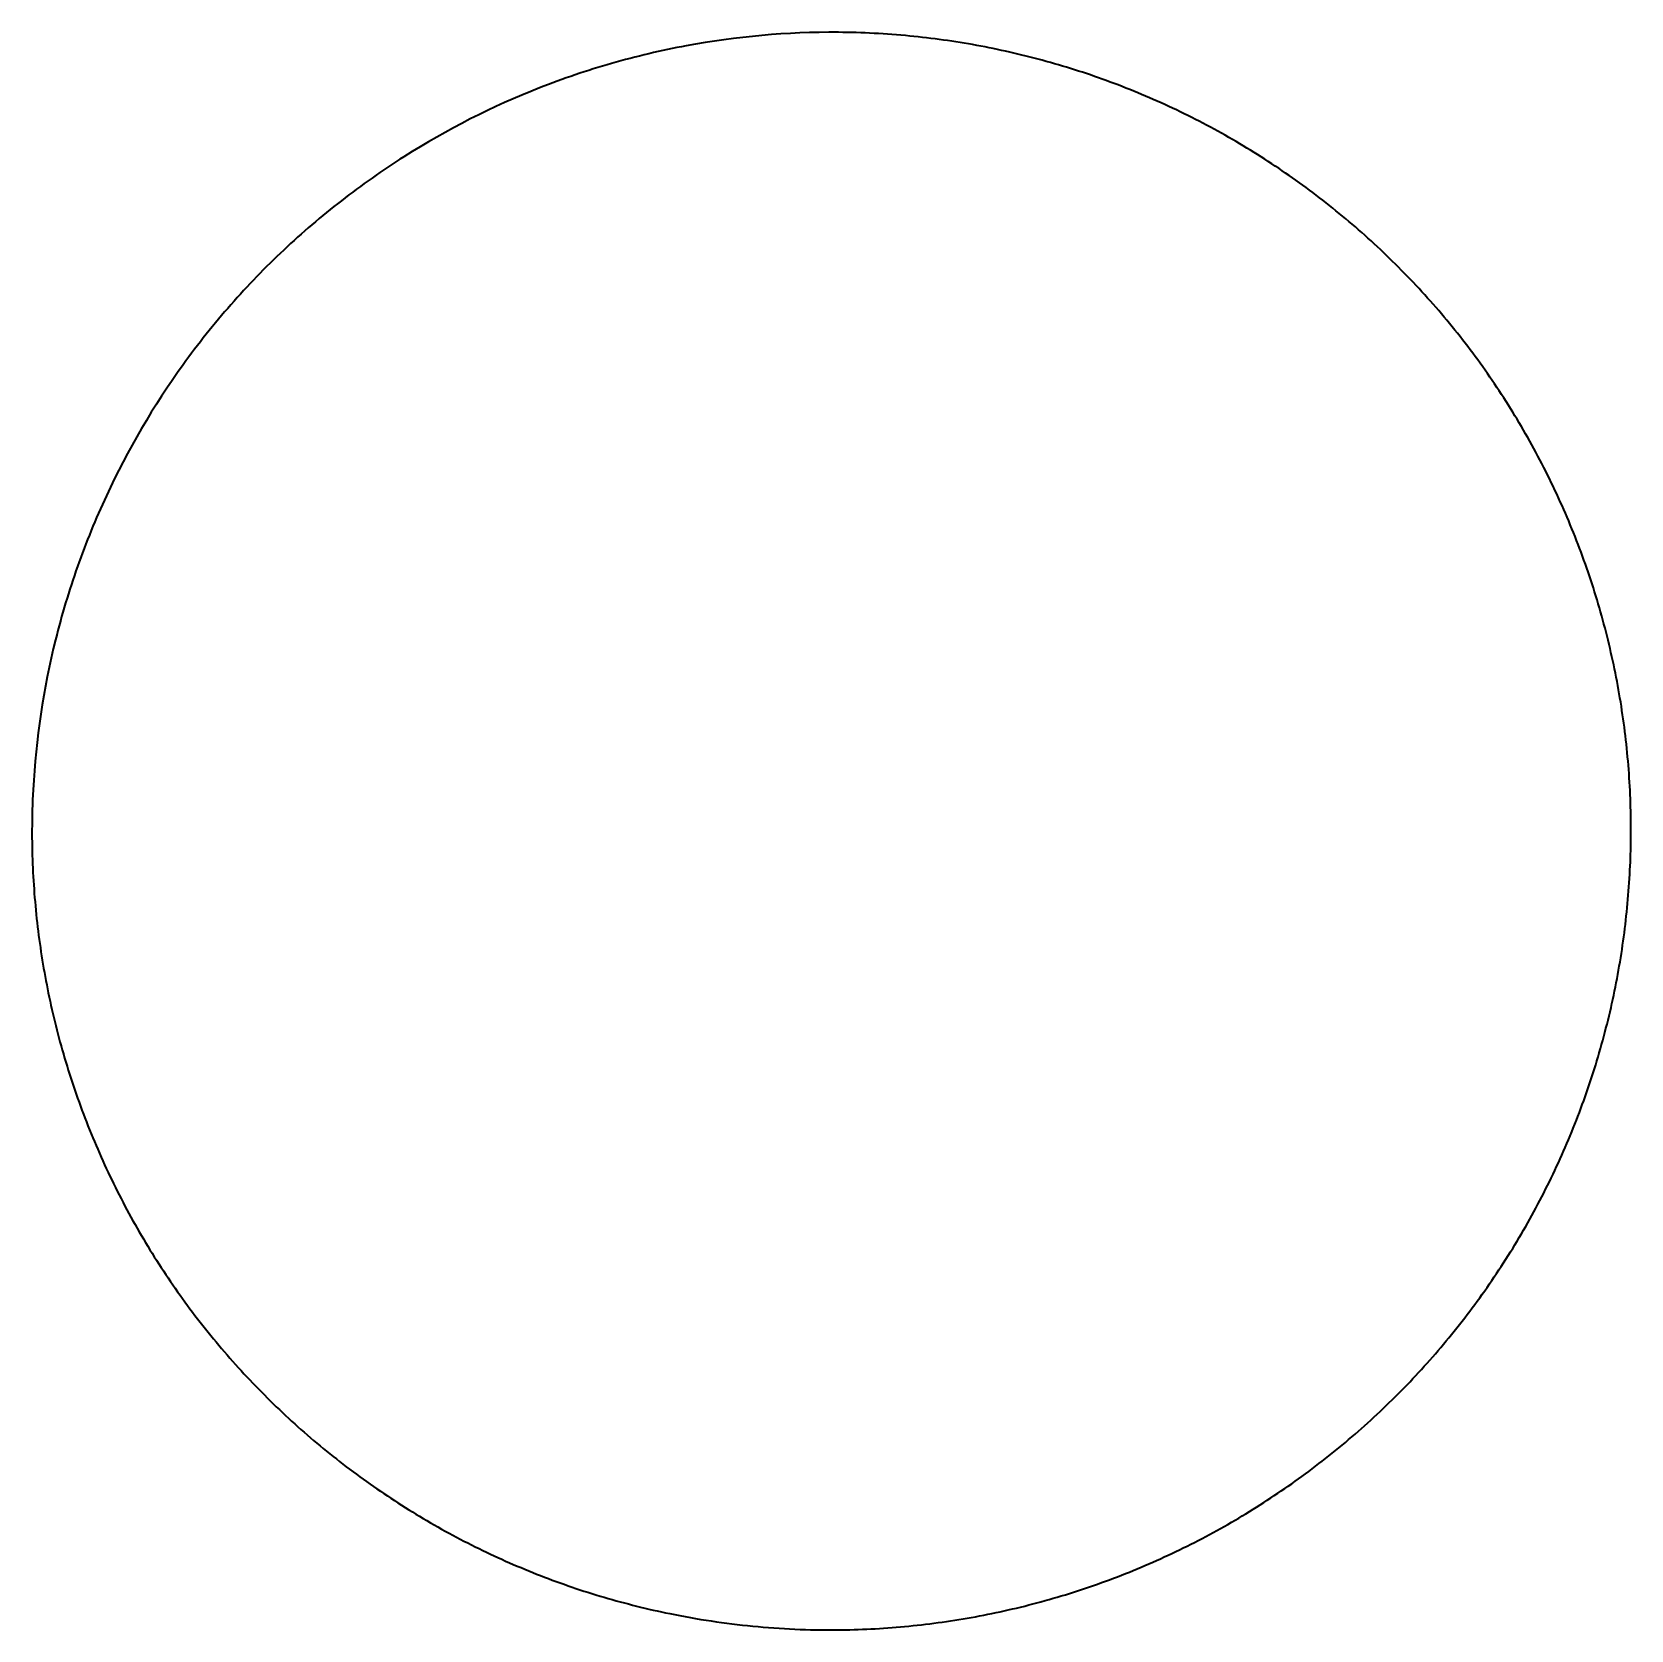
# Model space of a CAD drawing. Header units: millimetres. Extents: x 0 to 2526, y -1017 to 790.
# Drawn here: x 1157.87 to 1194.87, y -696.91 to -659.93 of the extents above; entities that cross this region are included whole.
import ezdxf

# ---------------------------------------------------------------- set-up
doc = ezdxf.new("R2010")
doc.units = ezdxf.units.MM
doc.layers.add('Blocks', color=7, linetype='Continuous')
doc.layers.add('Blocks$Inner', color=7, linetype='Continuous', lineweight=25, true_color=0x007f00)
doc.layers.add('Blocks$Outline', color=7, linetype='Continuous', lineweight=35, true_color=0xff3f3f)

# ---------------------------------------------------------------- blocks, each defined once
blk = doc.blocks.new('Balcony Dining Bench w Arm Top')
at = {"layer": 'Blocks$Inner'}
blk.add_line((328.698, 405.669), (328.609, 405.67), dxfattribs=at)
for points, knots in [([(328.609, 405.67), (328.358, 405.67), (328.106, 405.665), (327.598, 405.646), (327.335, 405.63), (326.82, 405.588), (326.554, 405.56), (326.041, 405.497), (325.777, 405.458), (325.267, 405.372), (325.009, 405.323), (324.503, 405.216), (324.25, 405.157), (323.749, 405.029), (323.5, 404.96), (323.005, 404.811), (322.759, 404.731), (322.271, 404.561), (322.027, 404.471), (321.546, 404.28), (321.304, 404.179), (320.832, 403.968), (320.59, 403.855), (320.128, 403.625), (319.891, 403.501), (319.439, 403.251), (319.211, 403.119), (318.77, 402.851), (318.55, 402.711), (318.12, 402.425), (317.908, 402.277), (317.491, 401.972), (317.285, 401.815), (316.881, 401.493), (316.681, 401.327), (316.29, 400.989), (316.095, 400.812), (315.72, 400.458), (315.53, 400.27), (315.169, 399.9), (314.987, 399.704), (314.643, 399.319), (314.472, 399.119), (314.144, 398.719), (313.983, 398.515), (313.672, 398.102), (313.521, 397.892), (313.228, 397.466), (313.086, 397.25), (312.811, 396.812), (312.677, 396.589), (312.421, 396.139), (312.295, 395.908), (312.058, 395.449), (311.941, 395.209), (311.723, 394.74), (311.616, 394.495), (311.418, 394.017), (311.323, 393.771), (311.146, 393.285), (311.062, 393.039), (310.906, 392.545), (310.833, 392.297), (310.697, 391.797), (310.634, 391.546), (310.52, 391.041), (310.467, 390.786), (310.374, 390.277), (310.332, 390.017), (310.26, 389.505), (310.229, 389.239), (310.204, 388.982)], [29.195049, 29.195049, 29.195049, 29.195049, 29.950429, 29.950429, 30.730645, 30.730645, 31.510861, 31.510861, 32.290911, 32.290911, 33.070961, 33.070961, 33.851011, 33.851011, 34.631061, 34.631061, 35.411111, 35.411111, 36.191161, 36.191161, 36.971211, 36.971211, 37.751261, 37.751261, 38.531419, 38.531419, 39.311576, 39.311576, 40.091733, 40.091733, 40.871891, 40.871891, 41.652048, 41.652048, 42.432205, 42.432205, 43.212363, 43.212363, 43.99252, 43.99252, 44.773054, 44.773054, 45.553587, 45.553587, 46.334121, 46.334121, 47.114654, 47.114654, 47.895188, 47.895188, 48.675722, 48.675722, 49.456255, 49.456255, 50.236789, 50.236789, 51.017785, 51.017785, 51.798781, 51.798781, 52.579777, 52.579777, 53.360773, 53.360773, 54.141769, 54.141769, 54.922765, 54.922765, 55.703761, 55.703761, 56.484758, 56.484758, 56.484758, 56.484758]), ([(347, 385.35), (347.032, 385.671), (347.055, 386.001), (347.069, 386.323), (347.084, 386.644), (347.09, 386.977), (347.087, 387.299), (347.085, 387.558), (347.077, 387.825), (347.064, 388.084), (347.051, 388.343), (347.032, 388.606), (347.008, 388.863), (346.984, 389.121), (346.954, 389.38), (346.919, 389.637), (346.885, 389.894), (346.844, 390.15), (346.799, 390.405), (346.753, 390.66), (346.702, 390.914), (346.646, 391.167), (346.59, 391.42), (346.528, 391.673), (346.461, 391.923), (346.394, 392.174), (346.321, 392.427), (346.243, 392.674), (346.166, 392.921), (346.081, 393.175), (345.993, 393.419), (345.905, 393.663), (345.809, 393.913), (345.711, 394.153), (345.613, 394.393), (345.508, 394.634), (345.4, 394.87), (345.292, 395.105), (345.179, 395.34), (345.061, 395.571), (344.943, 395.802), (344.82, 396.03), (344.693, 396.256), (344.565, 396.482), (344.433, 396.705), (344.296, 396.925), (344.16, 397.145), (344.017, 397.363), (343.871, 397.578), (343.726, 397.792), (343.573, 398.006), (343.418, 398.214), (343.263, 398.422), (343.098, 398.633), (342.935, 398.834), (342.772, 399.036), (342.598, 399.24), (342.426, 399.434), (342.255, 399.627), (342.076, 399.821), (341.896, 400.007), (341.716, 400.194), (341.531, 400.378), (341.344, 400.557), (341.156, 400.735), (340.965, 400.91), (340.77, 401.081), (340.575, 401.252), (340.377, 401.419), (340.175, 401.581), (339.973, 401.743), (339.766, 401.902), (339.558, 402.056), (339.35, 402.21), (339.134, 402.362), (338.92, 402.507), (338.705, 402.652), (338.48, 402.797), (338.259, 402.932), (338.039, 403.068), (337.808, 403.203), (337.582, 403.329), (337.356, 403.455), (337.123, 403.578), (336.892, 403.695), (336.66, 403.811), (336.425, 403.923), (336.189, 404.03), (335.954, 404.136), (335.715, 404.238), (335.475, 404.335), (335.235, 404.431), (334.993, 404.523), (334.749, 404.609), (334.505, 404.695), (334.258, 404.777), (334.01, 404.853), (333.763, 404.929), (333.51, 405.001), (333.26, 405.067), (333.009, 405.132), (332.749, 405.195), (332.496, 405.25), (332.244, 405.304), (331.981, 405.355), (331.727, 405.4), (331.472, 405.444), (331.212, 405.483), (330.955, 405.516), (330.699, 405.549), (330.44, 405.577), (330.183, 405.6), (329.925, 405.622), (329.667, 405.639), (329.409, 405.651), (329.172, 405.662), (328.935, 405.668), (328.698, 405.669)], [114.665066, 114.665066, 114.665066, 114.665066, 115.641862, 115.641862, 115.641862, 116.619058, 116.619058, 116.619058, 117.405266, 117.405266, 117.405266, 118.187257, 118.187257, 118.187257, 118.966472, 118.966472, 118.966472, 119.744308, 119.744308, 119.744308, 120.522138, 120.522138, 120.522138, 121.301336, 121.301336, 121.301336, 122.083299, 122.083299, 122.083299, 122.869467, 122.869467, 122.869467, 123.655634, 123.655634, 123.655634, 124.437573, 124.437573, 124.437573, 125.216727, 125.216727, 125.216727, 125.994492, 125.994492, 125.994492, 126.772243, 126.772243, 126.772243, 127.551355, 127.551355, 127.551355, 128.333226, 128.333226, 128.333226, 129.119296, 129.119296, 129.119296, 129.905195, 129.905195, 129.905195, 130.68686, 130.68686, 130.68686, 131.465734, 131.465734, 131.465734, 132.243213, 132.243213, 132.243213, 133.020675, 133.020675, 133.020675, 133.799493, 133.799493, 133.799493, 134.581066, 134.581066, 134.581066, 135.366837, 135.366837, 135.366837, 136.152287, 136.152287, 136.152287, 136.933505, 136.933505, 136.933505, 137.711933, 137.711933, 137.711933, 138.488968, 138.488968, 138.488968, 139.265986, 139.265986, 139.265986, 140.044363, 140.044363, 140.044363, 140.825497, 140.825497, 140.825497, 141.610831, 141.610831, 141.610831, 142.395845, 142.395845, 142.395845, 143.176636, 143.176636, 143.176636, 143.954647, 143.954647, 143.954647, 144.731276, 144.731276, 144.731276, 145.443186, 145.443186, 145.443186, 145.443186]), ([(310.118, 387.329), (310.11, 386.142), (310.215, 384.969), (310.539, 383.229), (310.675, 382.649), (311.001, 381.515), (311.19, 380.959), (311.833, 379.325), (312.363, 378.278), (313.314, 376.778), (313.655, 376.293), (314.376, 375.365), (314.757, 374.92), (315.559, 374.068), (315.981, 373.66), (316.865, 372.884), (317.33, 372.513), (318.769, 371.475), (319.78, 370.884), (321.374, 370.144), (321.919, 369.922), (323.035, 369.527), (323.603, 369.357), (325.314, 368.932), (326.471, 368.759), (327.954, 368.68), (328.266, 368.671), (328.577, 368.67)], [58.143146, 58.143146, 58.143146, 58.143146, 61.676999, 61.676999, 63.443925, 63.443925, 65.210852, 65.210852, 68.744704, 68.744704, 70.511631, 70.511631, 72.278557, 72.278557, 74.045484, 74.045484, 75.81241, 75.81241, 79.346263, 79.346263, 81.11319, 81.11319, 82.880116, 82.880116, 86.413969, 86.413969, 87.345631, 87.345631, 87.345631, 87.345631]), ([(328.709, 368.67), (328.796, 368.67), (328.883, 368.671), (328.969, 368.673), (329.228, 368.678), (329.494, 368.688), (329.752, 368.704), (330.01, 368.72), (330.272, 368.741), (330.529, 368.768), (330.786, 368.794), (331.044, 368.826), (331.299, 368.864), (331.555, 368.901), (331.81, 368.944), (332.063, 368.992), (332.317, 369.04), (332.57, 369.093), (332.821, 369.152), (333.073, 369.21), (333.325, 369.275), (333.573, 369.344), (333.822, 369.413), (334.074, 369.489), (334.319, 369.568), (334.565, 369.648), (334.817, 369.736), (335.059, 369.825), (335.301, 369.915), (335.549, 370.014), (335.787, 370.114), (336.025, 370.214), (336.265, 370.321), (336.499, 370.431), (336.732, 370.541), (336.965, 370.657), (337.194, 370.777), (337.422, 370.897), (337.649, 371.021), (337.872, 371.151), (338.096, 371.28), (338.317, 371.414), (338.535, 371.553), (338.752, 371.692), (338.969, 371.836), (339.181, 371.983), (339.392, 372.131), (339.605, 372.286), (339.81, 372.442), (340.015, 372.599), (340.224, 372.765), (340.423, 372.93), (340.622, 373.095), (340.823, 373.27), (341.015, 373.443), (341.206, 373.617), (341.397, 373.797), (341.581, 373.979), (341.765, 374.16), (341.947, 374.346), (342.123, 374.535), (342.299, 374.724), (342.472, 374.917), (342.64, 375.113), (342.808, 375.31), (342.972, 375.51), (343.132, 375.713), (343.292, 375.916), (343.448, 376.124), (343.599, 376.333), (343.75, 376.543), (343.9, 376.76), (344.042, 376.975), (344.184, 377.191), (344.326, 377.417), (344.459, 377.639), (344.592, 377.861), (344.724, 378.093), (344.848, 378.32), (344.971, 378.548), (345.092, 378.782), (345.205, 379.014), (345.319, 379.246), (345.429, 379.482), (345.532, 379.719), (345.636, 379.956), (345.735, 380.196), (345.829, 380.437), (345.923, 380.678), (346.012, 380.921), (346.095, 381.166), (346.179, 381.411), (346.258, 381.659), (346.331, 381.907), (346.404, 382.155), (346.473, 382.409), (346.536, 382.66), (346.599, 382.911), (346.658, 383.172), (346.71, 383.426), (346.775, 383.741), (346.833, 384.069), (346.881, 384.386), (346.929, 384.704), (346.969, 385.031), (347, 385.35)], [87.476983, 87.476983, 87.476983, 87.476983, 87.737363, 87.737363, 87.737363, 88.522206, 88.522206, 88.522206, 89.302845, 89.302845, 89.302845, 90.080722, 90.080722, 90.080722, 90.857234, 90.857234, 90.857234, 91.633755, 91.633755, 91.633755, 92.411657, 92.411657, 92.411657, 93.192338, 93.192338, 93.192338, 93.977237, 93.977237, 93.977237, 94.762365, 94.762365, 94.762365, 95.543301, 95.543301, 95.543301, 96.321487, 96.321487, 96.321487, 97.098318, 97.098318, 97.098318, 97.875167, 97.875167, 97.875167, 98.653407, 98.653407, 98.653407, 99.434431, 99.434431, 99.434431, 100.219681, 100.219681, 100.219681, 101.005294, 101.005294, 101.005294, 101.786717, 101.786717, 101.786717, 102.56539, 102.56539, 102.56539, 103.342707, 103.342707, 103.342707, 104.120043, 104.120043, 104.120043, 104.898769, 104.898769, 104.898769, 105.680281, 105.680281, 105.680281, 106.466017, 106.466017, 106.466017, 107.252077, 107.252077, 107.252077, 108.033937, 108.033937, 108.033937, 108.813039, 108.813039, 108.813039, 109.590778, 109.590778, 109.590778, 110.368528, 110.368528, 110.368528, 111.147662, 111.147662, 111.147662, 111.929575, 111.929575, 111.929575, 112.715708, 112.715708, 112.715708, 113.692893, 113.692893, 113.692893, 114.665066, 114.665066, 114.665066, 114.665066])]:
    blk.add_open_spline(points, degree=3, knots=knots, dxfattribs=at)
for points in [[(310.204, 388.982), (310.151, 388.433), (310.122, 387.881), (310.118, 387.329)], [(328.577, 368.67), (328.621, 368.67), (328.665, 368.67), (328.709, 368.67)]]:
    blk.add_open_spline(points, degree=3, dxfattribs=at)
at = {"layer": 'Blocks$Outline'}
blk.add_open_spline([(328.609, 405.67), (328.638, 405.67), (328.668, 405.669), (328.698, 405.669), (328.935, 405.668), (329.172, 405.662), (329.409, 405.651), (329.667, 405.639), (329.925, 405.622), (330.183, 405.6), (330.44, 405.577), (330.699, 405.549), (330.955, 405.516), (331.212, 405.483), (331.472, 405.444), (331.727, 405.4), (331.981, 405.355), (332.244, 405.304), (332.496, 405.25), (332.749, 405.195), (333.009, 405.132), (333.26, 405.067), (333.51, 405.001), (333.763, 404.929), (334.01, 404.853), (334.258, 404.777), (334.505, 404.695), (334.749, 404.609), (334.993, 404.523), (335.235, 404.431), (335.475, 404.335), (335.715, 404.238), (335.954, 404.136), (336.189, 404.03), (336.425, 403.923), (336.66, 403.811), (336.892, 403.695), (337.123, 403.578), (337.356, 403.455), (337.582, 403.329), (337.808, 403.203), (338.039, 403.068), (338.259, 402.932), (338.48, 402.797), (338.705, 402.652), (338.92, 402.507), (339.134, 402.362), (339.35, 402.21), (339.558, 402.056), (339.766, 401.902), (339.973, 401.743), (340.175, 401.581), (340.377, 401.419), (340.575, 401.252), (340.77, 401.081), (340.965, 400.91), (341.156, 400.735), (341.344, 400.557), (341.531, 400.378), (341.716, 400.194), (341.896, 400.007), (342.076, 399.821), (342.255, 399.627), (342.426, 399.434), (342.598, 399.24), (342.772, 399.036), (342.935, 398.834), (343.098, 398.633), (343.263, 398.422), (343.418, 398.214), (343.573, 398.006), (343.726, 397.792), (343.871, 397.578), (344.017, 397.363), (344.16, 397.145), (344.296, 396.925), (344.433, 396.705), (344.565, 396.482), (344.693, 396.256), (344.82, 396.03), (344.943, 395.802), (345.061, 395.571), (345.179, 395.34), (345.292, 395.105), (345.4, 394.87), (345.508, 394.634), (345.613, 394.393), (345.711, 394.153), (345.809, 393.913), (345.905, 393.663), (345.993, 393.419), (346.081, 393.175), (346.166, 392.921), (346.243, 392.674), (346.321, 392.427), (346.394, 392.174), (346.461, 391.923), (346.528, 391.673), (346.59, 391.42), (346.646, 391.167), (346.702, 390.914), (346.753, 390.66), (346.799, 390.405), (346.844, 390.15), (346.885, 389.894), (346.919, 389.637), (346.954, 389.38), (346.984, 389.121), (347.008, 388.863), (347.032, 388.606), (347.051, 388.343), (347.064, 388.084), (347.077, 387.825), (347.085, 387.558), (347.087, 387.299), (347.09, 386.977), (347.084, 386.644), (347.069, 386.323), (347.055, 386.001), (347.032, 385.671), (347, 385.35), (346.969, 385.031), (346.929, 384.704), (346.881, 384.386), (346.833, 384.069), (346.775, 383.741), (346.71, 383.426), (346.658, 383.172), (346.599, 382.911), (346.536, 382.66), (346.473, 382.409), (346.404, 382.155), (346.331, 381.907), (346.258, 381.659), (346.179, 381.411), (346.095, 381.166), (346.012, 380.921), (345.923, 380.678), (345.829, 380.437), (345.735, 380.196), (345.636, 379.956), (345.532, 379.719), (345.429, 379.482), (345.319, 379.246), (345.205, 379.014), (345.092, 378.782), (344.971, 378.548), (344.848, 378.32), (344.724, 378.093), (344.592, 377.861), (344.459, 377.639), (344.326, 377.417), (344.184, 377.191), (344.042, 376.975), (343.9, 376.76), (343.75, 376.543), (343.599, 376.333), (343.448, 376.124), (343.292, 375.916), (343.132, 375.713), (342.972, 375.51), (342.808, 375.31), (342.64, 375.113), (342.472, 374.917), (342.299, 374.724), (342.123, 374.535), (341.947, 374.346), (341.765, 374.16), (341.581, 373.979), (341.397, 373.797), (341.206, 373.617), (341.015, 373.443), (340.823, 373.27), (340.622, 373.095), (340.423, 372.93), (340.224, 372.765), (340.015, 372.599), (339.81, 372.442), (339.605, 372.286), (339.392, 372.131), (339.181, 371.983), (338.969, 371.836), (338.752, 371.692), (338.535, 371.553), (338.317, 371.414), (338.096, 371.28), (337.872, 371.151), (337.649, 371.021), (337.422, 370.897), (337.194, 370.777), (336.965, 370.657), (336.732, 370.541), (336.499, 370.431), (336.265, 370.321), (336.025, 370.214), (335.787, 370.114), (335.549, 370.014), (335.301, 369.915), (335.059, 369.825), (334.817, 369.736), (334.565, 369.648), (334.319, 369.568), (334.074, 369.489), (333.822, 369.413), (333.573, 369.344), (333.325, 369.275), (333.073, 369.21), (332.821, 369.152), (332.57, 369.093), (332.317, 369.04), (332.063, 368.992), (331.81, 368.944), (331.555, 368.901), (331.299, 368.864), (331.044, 368.826), (330.786, 368.794), (330.529, 368.768), (330.272, 368.741), (330.01, 368.72), (329.752, 368.704), (329.494, 368.688), (329.228, 368.678), (328.969, 368.673), (328.883, 368.671), (328.796, 368.67), (328.709, 368.67), (328.665, 368.67), (328.621, 368.67), (328.577, 368.67), (328.266, 368.671), (327.954, 368.68), (326.471, 368.759), (325.314, 368.932), (323.603, 369.357), (323.035, 369.527), (321.919, 369.922), (321.374, 370.144), (319.78, 370.884), (318.769, 371.475), (317.33, 372.513), (316.865, 372.884), (315.981, 373.66), (315.559, 374.068), (314.757, 374.92), (314.376, 375.365), (313.655, 376.293), (313.314, 376.778), (312.363, 378.278), (311.833, 379.325), (311.19, 380.959), (311.001, 381.515), (310.675, 382.649), (310.539, 383.229), (310.215, 384.969), (310.11, 386.142), (310.118, 387.329), (310.122, 387.881), (310.151, 388.433), (310.204, 388.982), (310.229, 389.239), (310.26, 389.505), (310.332, 390.017), (310.374, 390.277), (310.467, 390.786), (310.52, 391.041), (310.634, 391.546), (310.697, 391.797), (310.833, 392.297), (310.906, 392.545), (311.062, 393.039), (311.146, 393.285), (311.323, 393.771), (311.418, 394.017), (311.616, 394.495), (311.723, 394.74), (311.941, 395.209), (312.058, 395.449), (312.295, 395.908), (312.421, 396.139), (312.677, 396.589), (312.811, 396.812), (313.086, 397.25), (313.228, 397.466), (313.521, 397.892), (313.672, 398.102), (313.983, 398.515), (314.144, 398.719), (314.472, 399.119), (314.643, 399.319), (314.987, 399.704), (315.169, 399.9), (315.53, 400.27), (315.72, 400.458), (316.095, 400.812), (316.29, 400.989), (316.681, 401.327), (316.881, 401.493), (317.285, 401.815), (317.491, 401.972), (317.908, 402.277), (318.12, 402.425), (318.55, 402.711), (318.77, 402.851), (319.211, 403.119), (319.439, 403.251), (319.891, 403.501), (320.128, 403.625), (320.59, 403.855), (320.832, 403.968), (321.304, 404.179), (321.546, 404.28), (322.027, 404.471), (322.271, 404.561), (322.759, 404.731), (323.005, 404.811), (323.5, 404.96), (323.749, 405.029), (324.25, 405.157), (324.503, 405.216), (325.009, 405.323), (325.267, 405.372), (325.777, 405.458), (326.041, 405.497), (326.554, 405.56), (326.82, 405.588), (327.335, 405.63), (327.598, 405.646), (328.106, 405.665), (328.358, 405.67), (328.609, 405.67)], degree=3, knots=[-145.532479, -145.532479, -145.532479, -145.532479, -145.443186, -145.443186, -145.443186, -144.731276, -144.731276, -144.731276, -143.954647, -143.954647, -143.954647, -143.176636, -143.176636, -143.176636, -142.395845, -142.395845, -142.395845, -141.610831, -141.610831, -141.610831, -140.825497, -140.825497, -140.825497, -140.044363, -140.044363, -140.044363, -139.265986, -139.265986, -139.265986, -138.488968, -138.488968, -138.488968, -137.711933, -137.711933, -137.711933, -136.933505, -136.933505, -136.933505, -136.152287, -136.152287, -136.152287, -135.366837, -135.366837, -135.366837, -134.581066, -134.581066, -134.581066, -133.799493, -133.799493, -133.799493, -133.020675, -133.020675, -133.020675, -132.243213, -132.243213, -132.243213, -131.465734, -131.465734, -131.465734, -130.68686, -130.68686, -130.68686, -129.905195, -129.905195, -129.905195, -129.119296, -129.119296, -129.119296, -128.333226, -128.333226, -128.333226, -127.551355, -127.551355, -127.551355, -126.772243, -126.772243, -126.772243, -125.994492, -125.994492, -125.994492, -125.216727, -125.216727, -125.216727, -124.437573, -124.437573, -124.437573, -123.655634, -123.655634, -123.655634, -122.869467, -122.869467, -122.869467, -122.083299, -122.083299, -122.083299, -121.301336, -121.301336, -121.301336, -120.522138, -120.522138, -120.522138, -119.744308, -119.744308, -119.744308, -118.966472, -118.966472, -118.966472, -118.187257, -118.187257, -118.187257, -117.405266, -117.405266, -117.405266, -116.619058, -116.619058, -116.619058, -115.641862, -115.641862, -115.641862, -114.665066, -114.665066, -114.665066, -113.692893, -113.692893, -113.692893, -112.715708, -112.715708, -112.715708, -111.929575, -111.929575, -111.929575, -111.147662, -111.147662, -111.147662, -110.368528, -110.368528, -110.368528, -109.590778, -109.590778, -109.590778, -108.813039, -108.813039, -108.813039, -108.033937, -108.033937, -108.033937, -107.252077, -107.252077, -107.252077, -106.466017, -106.466017, -106.466017, -105.680281, -105.680281, -105.680281, -104.898769, -104.898769, -104.898769, -104.120043, -104.120043, -104.120043, -103.342707, -103.342707, -103.342707, -102.56539, -102.56539, -102.56539, -101.786717, -101.786717, -101.786717, -101.005294, -101.005294, -101.005294, -100.219681, -100.219681, -100.219681, -99.434431, -99.434431, -99.434431, -98.653407, -98.653407, -98.653407, -97.875167, -97.875167, -97.875167, -97.098318, -97.098318, -97.098318, -96.321487, -96.321487, -96.321487, -95.543301, -95.543301, -95.543301, -94.762365, -94.762365, -94.762365, -93.977237, -93.977237, -93.977237, -93.192338, -93.192338, -93.192338, -92.411657, -92.411657, -92.411657, -91.633755, -91.633755, -91.633755, -90.857234, -90.857234, -90.857234, -90.080722, -90.080722, -90.080722, -89.302845, -89.302845, -89.302845, -88.522206, -88.522206, -88.522206, -87.737363, -87.737363, -87.737363, -87.476983, -87.476983, -87.476983, -87.345631, -87.345631, -87.345631, -86.413969, -86.413969, -82.880116, -82.880116, -81.11319, -81.11319, -79.346263, -79.346263, -75.81241, -75.81241, -74.045484, -74.045484, -72.278557, -72.278557, -70.511631, -70.511631, -68.744704, -68.744704, -65.210852, -65.210852, -63.443925, -63.443925, -61.676999, -61.676999, -58.143146, -58.143146, -58.143146, -56.484758, -56.484758, -56.484758, -55.703761, -55.703761, -54.922765, -54.922765, -54.141769, -54.141769, -53.360773, -53.360773, -52.579777, -52.579777, -51.798781, -51.798781, -51.017785, -51.017785, -50.236789, -50.236789, -49.456255, -49.456255, -48.675722, -48.675722, -47.895188, -47.895188, -47.114654, -47.114654, -46.334121, -46.334121, -45.553587, -45.553587, -44.773054, -44.773054, -43.99252, -43.99252, -43.212363, -43.212363, -42.432205, -42.432205, -41.652048, -41.652048, -40.871891, -40.871891, -40.091733, -40.091733, -39.311576, -39.311576, -38.531419, -38.531419, -37.751261, -37.751261, -36.971211, -36.971211, -36.191161, -36.191161, -35.411111, -35.411111, -34.631061, -34.631061, -33.851011, -33.851011, -33.070961, -33.070961, -32.290911, -32.290911, -31.510861, -31.510861, -30.730645, -30.730645, -29.950429, -29.950429, -29.195049, -29.195049, -29.195049, -29.195049], dxfattribs=at)

msp = doc.modelspace()

# ---------------------------------------------------------------- block references
at = {"layer": 'Blocks', "rotation": 270.0000000000025}
msp.add_blockref('Balcony Dining Bench w Arm Top', (789.198, -349.824), dxfattribs=at)

doc.saveas('drawing.dxf')
